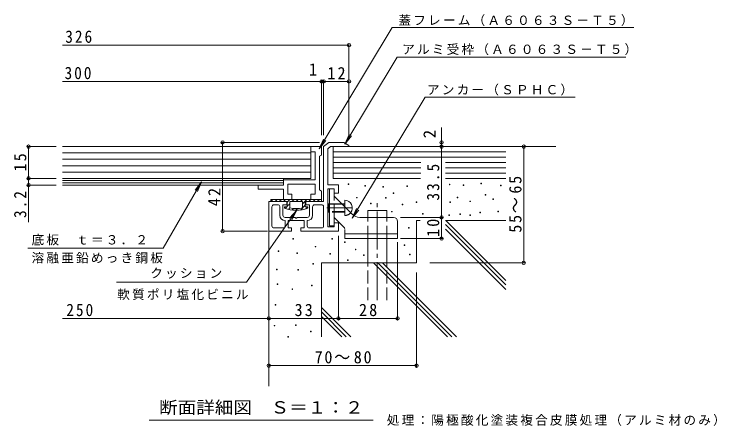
# Model space of a CAD drawing. Units: millimetres, scale not verified. Extents: x -293 to 359, y -274 to 221.
# Drawn here: x 26.2 to 358.9, y 26.2 to 221.2 of the extents above; entities that cross this region are included whole.
import ezdxf
from ezdxf.enums import TextEntityAlignment as Align

# ---------------------------------------------------------------- set-up
doc = ezdxf.new("R2010")
doc.units = ezdxf.units.MM
doc.header["$LTSCALE"] = 2
doc.header["$PDMODE"] = 32
doc.header["$PDSIZE"] = 1.6
doc.linetypes.add('CHAIN2', pattern=[12, 9, -1, 1, -1])
doc.linetypes.add('DASHED3', pattern=[4, 3, -1])
for name, color, linetype, lineweight in [('1-0', 3, 'Continuous', 9), ('1-1', 2, 'Continuous', 9), ('1-2', 3, 'Continuous', 9), ('1-4', 7, 'Continuous', 9), ('1-5', 7, 'Continuous', 9), ('1-6', 6, 'Continuous', 5)]:
    doc.layers.add(name, color=color, linetype=linetype, lineweight=lineweight)
doc.styles.add('ＭＳ ゴシック', font='')
doc.styles.get('ＭＳ ゴシック').set_extended_font_data('MS Gothic')

msp = doc.modelspace()

# ---------------------------------------------------------------- linework, layer by layer
at = {"layer": '1-0', "color": 7}
for points in [[(184.378, 140.473), (184.378, 140.773), (184.678, 140.773), (184.678, 140.473)], [(192.247, 139.782), (192.247, 140.082), (192.547, 140.082), (192.547, 139.782)], [(212.125, 139.506), (212.125, 139.806), (212.425, 139.806), (212.425, 139.506)], [(232.21, 140.404), (232.21, 140.704), (232.51, 140.704), (232.51, 140.404)], [(238.698, 139.989), (238.698, 140.29), (238.998, 140.29), (238.998, 139.989)], [(247.118, 140.818), (247.118, 141.118), (247.418, 141.118), (247.418, 140.818)], [(256.367, 139.851), (256.367, 140.151), (256.667, 140.151), (256.667, 139.851)], [(200.667, 139.23), (200.667, 139.53), (200.967, 139.53), (200.967, 139.23)], [(205.637, 136.193), (205.637, 136.493), (205.937, 136.493), (205.937, 136.193)], [(188.244, 134.123), (188.244, 134.423), (188.544, 134.423), (188.544, 134.123)], [(201.986, 134.009), (201.986, 134.309), (202.286, 134.309), (202.286, 134.009)], [(235.944, 134.147), (235.944, 134.447), (236.244, 134.447), (236.244, 134.147)], [(249.196, 135.528), (249.196, 135.828), (249.496, 135.828), (249.496, 135.528)], [(252.778, 133.363), (252.778, 133.664), (253.078, 133.664), (253.078, 133.363)], [(194.87, 131.362), (194.87, 131.662), (195.17, 131.662), (195.17, 131.362)], [(209.916, 130.948), (209.916, 131.248), (210.216, 131.248), (210.216, 130.948)], [(216.542, 132.052), (216.542, 132.352), (216.842, 132.352), (216.842, 132.052)], [(232.486, 131.983), (232.486, 132.283), (232.786, 132.283), (232.786, 131.983)], [(241.873, 132.397), (241.873, 132.697), (242.173, 132.697), (242.173, 132.397)], [(204.809, 127.497), (204.809, 127.797), (205.109, 127.797), (205.109, 127.497)], [(219.579, 126.53), (219.579, 126.83), (219.879, 126.83), (219.879, 126.53)], [(237.179, 126.323), (237.179, 126.623), (237.479, 126.623), (237.479, 126.323)], [(246.704, 127.152), (246.704, 127.452), (247.004, 127.452), (247.004, 127.152)], [(255.125, 127.566), (255.125, 127.866), (255.425, 127.866), (255.425, 127.566)], [(231.941, 125.865), (231.941, 126.165), (232.241, 126.165), (232.241, 125.865)], [(241.88, 125.865), (241.88, 126.165), (242.18, 126.165), (242.18, 125.865)], [(212.953, 119.904), (212.953, 120.204), (213.253, 120.204), (213.253, 119.904)], [(158.185, 114.659), (158.185, 114.959), (158.485, 114.959), (158.485, 114.659)], [(176.545, 114.659), (176.545, 114.959), (176.845, 114.959), (176.845, 114.659)], [(182.618, 113.002), (182.618, 113.302), (182.918, 113.302), (182.918, 113.002)], [(168.676, 110.932), (168.676, 111.232), (168.976, 111.232), (168.976, 110.932)], [(187.726, 109.551), (187.726, 109.851), (188.026, 109.851), (188.026, 109.551)], [(210.882, 111.622), (210.882, 111.922), (211.182, 111.922), (211.182, 111.622)], [(151.135, 108.841), (151.135, 109.141), (151.435, 109.141), (151.435, 108.841)], [(159.98, 107.895), (159.98, 108.195), (160.28, 108.195), (160.28, 107.895)], [(175.578, 107.481), (175.578, 107.781), (175.878, 107.781), (175.878, 107.481)], [(191.591, 106.929), (191.591, 107.229), (191.891, 107.229), (191.891, 106.929)], [(213.367, 107.205), (213.367, 107.505), (213.667, 107.505), (213.667, 107.205)], [(167.648, 102.846), (167.648, 103.146), (167.948, 103.146), (167.948, 102.846)], [(183.999, 104.582), (183.999, 104.882), (184.299, 104.882), (184.299, 104.582)], [(150.434, 100.071), (150.434, 100.371), (150.734, 100.371), (150.734, 100.071)], [(160.431, 99.896), (160.431, 100.196), (160.731, 100.196), (160.731, 99.896)], [(150.704, 93.223), (150.704, 93.523), (151.004, 93.523), (151.004, 93.223)], [(157.744, 90.738), (157.744, 91.038), (158.044, 91.038), (158.044, 90.738)], [(167.02, 92.572), (167.02, 92.872), (167.32, 92.872), (167.32, 92.572)], [(149.765, 83.323), (149.765, 83.623), (150.065, 83.623), (150.065, 83.323)], [(149.35, 73.522), (149.35, 73.823), (149.65, 73.823), (149.65, 73.522)], [(159.427, 73.799), (159.427, 74.099), (159.727, 74.099), (159.727, 73.799)], [(166.468, 70.762), (166.468, 71.062), (166.768, 71.062), (166.768, 70.762)], [(155.838, 68.277), (155.838, 68.577), (156.138, 68.577), (156.138, 68.277)]]:
    msp.add_lwpolyline(points, close=True, dxfattribs=at)
at = {"layer": '1-1'}
for p, q in [((175.912, 158.429), (174.711, 157.468)), ((175.912, 158.429), (184.711, 158.429)), ((184.711, 158.929), (184.711, 158.429)), ((175.411, 138.429), (175.411, 120.929)), ((147.711, 133.429), (147.711, 132.429)), ((147.711, 132.429), (148.711, 133.429)), ((171.711, 133.429), (147.711, 133.429)), ((149.711, 132.429), (150.711, 133.429)), ((151.711, 132.429), (152.711, 133.429)), ((153.711, 132.429), (154.711, 133.429)), ((155.461, 132.179), (156.711, 133.429)), ((157.711, 132.429), (158.711, 133.429)), ((159.711, 132.429), (160.711, 133.429)), ((161.711, 132.429), (162.711, 133.429)), ((162.711, 131.429), (164.711, 133.429)), ((165.711, 132.429), (166.711, 133.429)), ((167.711, 132.429), (168.711, 133.429)), ((169.711, 132.429), (170.711, 133.429)), ((171.711, 132.429), (171.711, 133.429)), ((177.711, 134.929), (186.246, 126.394)), ((146.711, 132.429), (146.711, 118.429)), ((155.461, 132.429), (146.711, 132.429)), ((148.211, 129.929), (148.211, 120.929)), ((150.961, 130.929), (149.211, 130.929)), ((151.961, 125.929), (151.961, 129.929)), ((154.211, 129.929), (154.211, 129.329)), ((155.461, 129.929), (154.211, 129.929)), ((154.501, 129.22), (155.211, 129.929)), ((155.461, 132.429), (155.461, 129.929)), ((155.461, 130.179), (156.711, 131.429)), ((156.711, 132.429), (156.711, 129.429)), ((162.711, 132.429), (156.711, 132.429)), ((161.709, 128.427), (163.961, 130.679)), ((162.711, 129.429), (162.711, 132.429)), ((163.961, 132.429), (171.711, 132.429)), ((163.961, 129.929), (163.961, 132.429)), ((165.211, 129.929), (163.961, 129.929)), ((164.283, 129.002), (165.211, 129.929)), ((165.211, 129.329), (165.211, 129.929)), ((167.461, 129.929), (167.461, 125.929)), ((171.711, 130.929), (168.461, 130.929)), ((172.711, 120.929), (172.711, 129.929)), ((174.961, 131.429), (174.711, 131.179)), ((175.411, 131.179), (174.711, 131.179)), ((175.411, 131.429), (174.961, 131.429)), ((182.711, 131.429), (181.211, 131.429)), ((182.711, 131.179), (181.461, 131.179)), ((182.711, 129.929), (182.711, 133.029)), ((156.031, 128.749), (156.711, 129.429)), ((157.709, 128.428), (158.449, 129.167)), ((159.577, 128.295), (160.41, 129.129)), ((174.961, 127.429), (174.711, 127.679)), ((175.411, 127.679), (174.711, 127.679)), ((175.411, 127.429), (174.961, 127.429)), ((154.461, 120.929), (154.461, 123.429)), ((163.461, 123.429), (155.961, 123.429)), ((164.961, 124.929), (160.011, 124.929)), ((164.961, 123.429), (164.961, 120.929)), ((182.125, 120.515), (177.711, 124.929)), ((189.782, 124.929), (205.711, 124.929)), ((149.211, 119.929), (153.461, 119.929)), ((165.961, 119.929), (171.711, 119.929)), ((175.411, 120.929), (177.711, 120.929)), ((207.711, 122.929), (207.711, 114.929)), ((182.711, 114.929), (182.711, 119.101)), ((207.711, 117.229), (182.711, 117.229)), ((207.711, 114.929), (182.711, 114.929))]:
    msp.add_line(p, q, dxfattribs=at)
at = {"layer": '1-1', "linetype": 'DASHED3'}
for p, q in [((177.711, 124.929), (177.711, 134.929)), ((174.961, 131.429), (174.961, 127.429)), ((181.211, 131.429), (175.411, 131.429)), ((181.461, 131.179), (175.411, 131.179)), ((182.711, 125.829), (182.711, 129.929)), ((182.711, 127.679), (175.411, 127.679)), ((182.711, 127.429), (175.411, 127.429))]:
    msp.add_line(p, q, dxfattribs=at)
at = {"layer": '1-1', "linetype": 'CHAIN2'}
msp.add_line((186.31, 129.429), (174.226, 129.429), dxfattribs=at)
at = {"layer": '1-1'}
for points in [[(184.711, 158.929), (182.211, 160.429), (175.211, 160.429), (172.711, 158.429), (172.711, 132.429), (164.211, 132.429), (164.211, 130.929), (165.961, 130.929), (165.961, 125.929)], [(177.711, 136.429), (179.711, 136.429), (179.711, 140.429), (174.711, 140.429), (174.711, 157.468)], [(177.711, 124.929), (177.711, 120.429), (174.711, 120.429), (174.711, 138.429), (177.711, 138.429), (177.711, 134.929)], [(153.461, 125.929), (153.461, 130.929), (155.211, 130.929), (155.211, 132.429)], [(146.711, 118.429), (157.461, 118.429), (157.461, 119.929), (155.961, 119.929), (155.961, 123.429)], [(160.011, 124.929), (160.011, 124.629), (159.411, 124.629), (159.411, 124.929), (154.461, 124.929)], [(163.461, 123.429), (163.461, 119.929), (161.961, 119.929), (161.961, 118.429), (179.711, 118.429), (179.711, 122.429), (177.711, 122.429)]]:
    msp.add_lwpolyline(points, dxfattribs=at)
for centre, radius, start, end in [((149.211, 129.929), 1, 90, 180), ((150.961, 129.929), 1, 7.01646, 90), ((168.461, 129.929), 1, 90, 180), ((171.711, 129.929), 1, 7.01646, 90), ((182.711, 129.429), 3.6, 320.63649, 90), ((159.711, 143.429), 15.135, 248.69067, 291.30931), ((159.711, 143.429), 14.318, 257.90526, 282.09473), ((154.461, 125.929), 2.5, 180, 270), ((154.461, 125.929), 1, 180, 270), ((164.961, 125.929), 1, 270, 0), ((164.961, 125.929), 2.5, 270, 0), ((189.782, 129.929), 5, 225, 270), ((205.711, 122.929), 2, 0, 90), ((149.211, 120.929), 1, 180, 270), ((153.461, 120.929), 1, 270, 0), ((165.961, 120.929), 1, 180, 270), ((171.711, 120.929), 1, 270, 0), ((180.711, 119.101), 2, 7.01646, 45)]:
    msp.add_arc(centre, radius, start, end, dxfattribs=at)
at = {"layer": '1-1', "linetype": 'DASHED3'}
msp.add_arc((182.711, 129.429), 3.6, 270, 320.63649, dxfattribs=at)
at = {"layer": '1-2'}
for p, q in [((171.711, 158.429), (49.03, 158.429)), ((166.711, 158.429), (166.711, 143.429)), ((171.711, 154.429), (171.711, 158.429)), ((166.711, 155.429), (49.03, 155.429)), ((166.711, 155.929), (168.711, 155.929)), ((168.711, 155.929), (168.711, 142.729)), ((170.711, 153.929), (171.711, 154.429)), ((170.711, 137.929), (170.711, 153.929)), ((166.711, 152.429), (49.03, 152.429)), ((166.711, 149.429), (49.03, 149.429)), ((166.711, 146.429), (49.03, 146.429)), ((166.711, 143.429), (49.03, 143.429)), ((153.711, 143.429), (153.711, 140.229)), ((153.711, 142.363), (49.03, 142.363)), ((153.711, 141.296), (49.03, 141.296)), ((153.711, 140.229), (49.03, 140.229)), ((141.711, 140.229), (141.711, 138.229)), ((168.711, 142.729), (153.711, 142.729)), ((155.711, 140.729), (168.711, 140.729)), ((155.711, 135.929), (155.711, 140.729)), ((168.711, 140.729), (168.711, 135.929)), ((141.711, 138.229), (153.711, 138.229)), ((171.711, 137.429), (170.711, 137.929)), ((171.711, 137.429), (171.711, 133.429)), ((157.711, 135.929), (155.711, 135.929)), ((157.711, 135.929), (157.711, 133.429)), ((168.711, 135.929), (166.711, 135.929)), ((166.711, 135.929), (166.711, 133.429)), ((166.711, 133.429), (171.711, 133.429))]:
    msp.add_line(p, q, dxfattribs=at)
msp.add_lwpolyline([(153.711, 138.229), (153.711, 133.429), (157.711, 133.429)], dxfattribs=at)
at = {"layer": '1-4'}
for p, q in [((49.03, 206.513), (184.711, 206.513)), ((184.711, 163.891), (184.711, 207.113)), ((171.711, 163.891), (171.711, 189.905)), ((172.711, 163.891), (172.711, 189.905)), ((49.03, 189.305), (184.711, 189.305)), ((228.516, 114.929), (228.516, 167.518)), ((170.753, 160.429), (124.279, 160.429)), ((124.879, 118.429), (124.879, 160.429)), ((46.047, 158.429), (32.464, 158.429)), ((33.064, 122.648), (33.064, 158.429)), ((267.43, 103.429), (267.43, 158.429)), ((46.047, 143.429), (32.464, 143.429)), ((46.047, 140.229), (32.464, 140.229)), ((209.081, 124.929), (229.116, 124.929)), ((146.149, 118.429), (124.279, 118.429)), ((179.711, 116.156), (179.711, 76.513)), ((207.711, 113.228), (207.711, 76.513)), ((209.081, 114.929), (229.116, 114.929)), ((223.02, 103.429), (268.03, 103.429)), ((216.711, 98.926), (216.711, 54.149)), ((49.03, 77.113), (207.711, 77.113)), ((146.711, 54.749), (216.711, 54.749)), ((90.111, 28.946), (196.216, 28.946))]:
    msp.add_line(p, q, dxfattribs=at)
for p in [(184.711, 206.513), (171.711, 189.305), (172.711, 189.305), (184.711, 189.305), (124.879, 160.429), (228.516, 160.429), (33.064, 158.429), (228.516, 158.429), (267.43, 158.429), (33.064, 143.429), (33.064, 140.229), (228.516, 124.929), (124.879, 118.429), (228.516, 114.929), (267.43, 103.429), (146.711, 77.113), (179.711, 77.113), (207.711, 77.113), (146.711, 54.749), (216.711, 54.749)]:
    msp.add_point(p, dxfattribs=at)
at = {"layer": '1-5'}
for p, q in [((170.616, 157.467), (205.095, 214.777)), ((319.481, 214.777), (205.095, 214.777)), ((186.248, 124.511), (220.727, 181.821)), ((220.727, 181.821), (291.727, 181.821)), ((182.816, 159.637), (184.812, 164.221)), ((182.816, 159.637), (185.931, 163.548)), ((170.616, 157.467), (172.612, 162.051)), ((170.616, 157.467), (173.731, 161.378)), ((96.777, 110.438), (114.878, 141.744)), ((114.878, 141.744), (111.832, 137.779)), ((114.878, 141.744), (112.962, 137.126)), ((136.184, 94.299), (159.968, 128.297)), ((159.968, 128.297), (156.592, 124.609)), ((159.968, 128.297), (157.661, 123.861)), ((186.248, 124.511), (188.245, 129.095)), ((186.248, 124.511), (189.363, 128.422)), ((32.631, 110.438), (96.777, 110.438)), ((136.184, 94.299), (74.582, 94.299))]:
    msp.add_line(p, q, dxfattribs=at)
msp.add_lwpolyline([(182.816, 159.637), (207.534, 200.722), (315.8, 200.722)], dxfattribs=at)
at = {"layer": '1-6'}
for p, q in [((177.291, 143.429), (177.291, 158.429)), ((184.711, 158.429), (282.617, 158.429)), ((177.291, 155.929), (258.929, 155.929)), ((177.291, 153.429), (258.929, 153.429)), ((177.291, 150.929), (218.645, 150.929)), ((230.461, 150.929), (258.929, 150.929)), ((177.291, 148.429), (218.645, 148.429)), ((230.461, 148.429), (258.929, 148.429)), ((177.291, 145.929), (218.645, 145.929)), ((177.291, 143.429), (218.626, 143.429)), ((230.461, 145.929), (258.929, 145.929)), ((230.461, 143.429), (258.929, 143.429)), ((193.591, 128.196), (202.591, 128.196)), ((193.591, 124.929), (193.591, 128.196)), ((202.591, 124.929), (202.591, 128.196)), ((216.711, 123.429), (216.711, 103.429)), ((216.711, 123.429), (218.408, 123.429)), ((230.317, 123.429), (258.929, 123.429)), ((230.56, 123.429), (258.929, 95.06)), ((230.317, 121.551), (258.929, 92.939)), ((146.711, 118.429), (146.711, 45.082)), ((230.317, 119.43), (258.929, 90.818)), ((193.591, 103.429), (193.591, 114.929)), ((202.591, 103.429), (202.591, 114.929)), ((171.711, 103.429), (216.711, 103.429)), ((171.711, 103.429), (171.711, 68.429)), ((196.317, 103.429), (231.317, 68.429)), ((198.439, 103.429), (233.439, 68.429)), ((200.56, 103.429), (235.56, 68.429)), ((171.711, 82.278), (185.56, 68.429)), ((171.711, 80.157), (183.439, 68.429)), ((171.711, 78.036), (181.317, 68.429))]:
    msp.add_line(p, q, dxfattribs=at)
at = {"layer": '1-6', "linetype": 'CHAIN2'}
msp.add_line((198.091, 85.718), (198.091, 132.158), dxfattribs=at)
at = {"layer": '1-6', "linetype": 'DASHED3'}
for p, q in [((193.591, 114.929), (193.591, 124.929)), ((202.591, 114.929), (202.591, 124.929)), ((193.591, 85.718), (193.591, 103.429)), ((202.591, 85.718), (202.591, 103.429))]:
    msp.add_line(p, q, dxfattribs=at)

# ---------------------------------------------------------------- texts
at = {"layer": '1-4', "color": 2, "style": 'ＭＳ ゴシック'}
msp.add_text('1', height=5.865, dxfattribs=at).set_placement((165.697, 190.305), align=Align.BOTTOM_LEFT)
msp.add_text('2', height=5.865, rotation=90, dxfattribs=at).set_placement((227.516, 162.393), align=Align.BOTTOM_LEFT)
at = {"layer": '1-4', "color": 2, "style": 'ＭＳ ゴシック', "width": 1.1}
msp.add_text('断面詳細図\u3000Ｓ＝１：２', height=5.865, dxfattribs=at).set_placement((94.8, 30.29), align=Align.BOTTOM_LEFT)
at = {"layer": '1-4', "color": 2, "char_height": 5.865, "attachment_point": 7, "style": 'ＭＳ ゴシック'}
for s, insert in [('\\T1.27;\\W0.9;326', (50.413, 207.513)), ('\\T1.27;\\W0.9;300', (50.085, 190.305)), ('\\T1.27;\\W0.95;12', (174.461, 190.305)), ('\\T1.27;\\W0.9;250', (50.908, 78.113)), ('\\T1.27;\\W0.95;33', (158.961, 78.113)), ('\\T1.27;\\W0.95;28', (189.461, 78.113)), ('\\T1.22;\\W0.95;70～80', (168.461, 55.749))]:
    msp.add_mtext(s, dxfattribs=dict(at, insert=insert))
at = {"layer": '1-4', "color": 2, "char_height": 5.865, "attachment_point": 7, "rotation": 90, "style": 'ＭＳ ゴシック'}
for s, insert in [('\\T1.27;\\W0.95;15', (32.064, 146.679)), ('\\T1.28;\\W0.9;33.5', (227.516, 132.929)), ('\\T1.22;\\W0.95;55～65', (266.43, 117.679)), ('\\T1.27;\\W0.9;3.2', (32.064, 124.68)), ('\\T1.27;\\W0.95;42', (123.879, 130.258)), ('\\T1.27;\\W0.95;10', (227.516, 115.679))]:
    msp.add_mtext(s, dxfattribs=dict(at, insert=insert))
at = {"layer": '1-4', "insert": (202.603, 26.201), "char_height": 4.399, "attachment_point": 7, "style": 'ＭＳ ゴシック'}
msp.add_mtext('\\T1.17;処理：陽極酸化塗装複合皮膜処理（アルミ材のみ）', dxfattribs=at)
at = {"layer": '1-5', "char_height": 4.399, "attachment_point": 7, "style": 'ＭＳ ゴシック'}
for s, insert in [('\\T1.17;蓋フレーム（Ａ６０６３Ｓ－Ｔ５）', (208.105, 215.498)), ('\\T1.17;アルミ受枠（Ａ６０６３Ｓ－Ｔ５）', (209.871, 201.756)), ('\\T1.17;アンカー（ＳＰＨＣ）', (221.615, 182.63)), ('\\T1.17;底板\u3000ｔ＝３．２', (34.457, 111.631)), ('\\T1.17;溶融亜鉛めっき鋼板', (34.457, 103.101)), ('\\T1.17;クッション', (90.627, 95.919)), ('\\T1.17;軟質ポリ塩化ビニル', (75.005, 85.783))]:
    msp.add_mtext(s, dxfattribs=dict(at, insert=insert))

doc.saveas('drawing.dxf')
